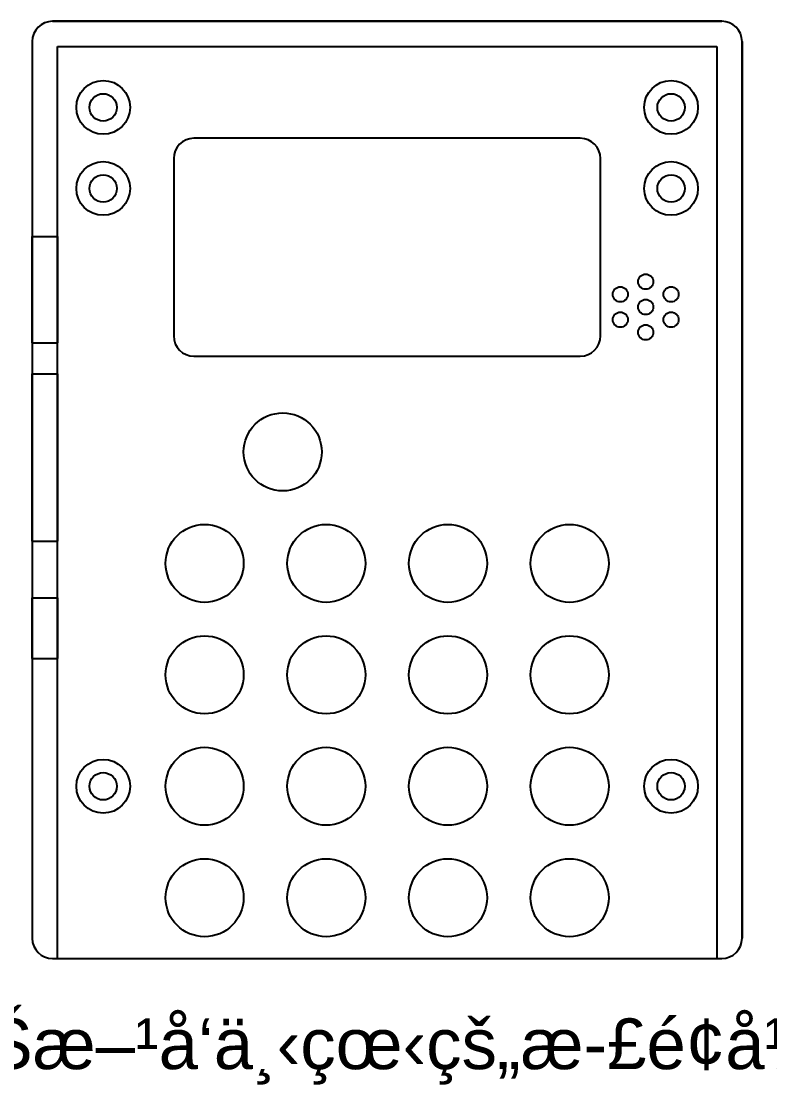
# Model space of a CAD drawing. Header units: millimetres. Extents: x -3 to 302, y 32 to 210.
# Drawn here: x 103.9 to 177.7, y 53.5 to 158.5 of the extents above; entities that cross this region are included whole.
import ezdxf
from ezdxf.enums import TextEntityAlignment as Align

# ---------------------------------------------------------------- set-up
doc = ezdxf.new("R2010")
doc.units = ezdxf.units.MM
doc.layers.add('Annotation004', color=7, linetype='CONTINUOUS')
doc.layers.add('View', color=7, linetype='CONTINUOUS')
doc.styles.get("Standard").update_dxf_attribs({"font": 'arial.ttf'})

msp = doc.modelspace()

# ---------------------------------------------------------------- linework, layer by layer
at = {"layer": 'View'}
for p, q in [((173, 158.467), (107, 158.467)), ((107, 158.467), (173, 158.467)), ((105, 156.467), (105, 67.967)), ((105, 156.467), (105, 67.967)), ((175, 67.967), (175, 156.467)), ((175, 156.467), (175, 67.967)), ((107.5, 65.967), (107.5, 155.967)), ((107.5, 155.967), (172.5, 155.967)), ((107.5, 65.967), (107.5, 155.967)), ((107.5, 155.967), (172.5, 155.967)), ((172.5, 155.967), (172.5, 65.967)), ((172.5, 155.967), (172.5, 65.967)), ((159.05, 146.917), (120.95, 146.917)), ((159.05, 146.917), (120.95, 146.917)), ((118.95, 144.917), (118.95, 127.417)), ((118.95, 144.917), (118.95, 127.417)), ((161.05, 127.417), (161.05, 144.917)), ((161.05, 127.417), (161.05, 144.917)), ((105, 137.217), (107.5, 137.217)), ((105, 135.217), (105, 128.717)), ((105, 128.717), (105, 135.217)), ((107.5, 128.717), (107.5, 135.217)), ((107.5, 135.217), (107.5, 128.717)), ((105, 126.717), (107.5, 126.717)), ((120.95, 125.417), (159.05, 125.417)), ((120.95, 125.417), (159.05, 125.417)), ((105, 123.667), (107.5, 123.667)), ((105, 122.167), (105, 108.667)), ((105, 108.667), (105, 122.167)), ((107.5, 108.667), (107.5, 122.167)), ((107.5, 122.167), (107.5, 108.667)), ((105, 107.167), (107.5, 107.167)), ((105, 101.567), (107.5, 101.567)), ((105, 100.067), (105, 97.067)), ((105, 97.067), (105, 100.067)), ((107.5, 97.067), (107.5, 100.067)), ((107.5, 100.067), (107.5, 97.067)), ((105, 95.567), (107.5, 95.567)), ((107, 65.967), (173, 65.967)), ((107, 65.967), (107.5, 65.967)), ((107.5, 65.967), (172.5, 65.967)), ((172.5, 65.967), (173, 65.967))]:
    msp.add_line(p, q, dxfattribs=at)
for centre, radius in [((112, 149.967), 2.65), ((112, 149.967), 2.65), ((168, 149.967), 2.65), ((168, 149.967), 2.65), ((112, 149.967), 1.35), ((112, 149.967), 1.35), ((168, 149.967), 1.35), ((168, 149.967), 1.35), ((112, 141.967), 2.65), ((112, 141.967), 2.65), ((168, 141.967), 2.65), ((168, 141.967), 2.65), ((112, 141.967), 1.35), ((112, 141.967), 1.35), ((168, 141.967), 1.35), ((168, 141.967), 1.35), ((165.5, 132.767), 0.75), ((165.5, 132.767), 0.75), ((163, 131.517), 0.75), ((163, 131.517), 0.75), ((168, 131.517), 0.75), ((168, 131.517), 0.75), ((165.5, 130.267), 0.75), ((165.5, 130.267), 0.75), ((163, 129.017), 0.75), ((163, 129.017), 0.75), ((168, 129.017), 0.75), ((168, 129.017), 0.75), ((165.5, 127.767), 0.75), ((165.5, 127.767), 0.75), ((129.7, 115.967), 3.85), ((129.7, 115.967), 3.85), ((122, 104.967), 3.85), ((122, 104.967), 3.85), ((134, 104.967), 3.85), ((134, 104.967), 3.85), ((146, 104.967), 3.85), ((146, 104.967), 3.85), ((158, 104.967), 3.85), ((158, 104.967), 3.85), ((122, 93.967), 3.85), ((122, 93.967), 3.85), ((134, 93.967), 3.85), ((134, 93.967), 3.85), ((146, 93.967), 3.85), ((146, 93.967), 3.85), ((158, 93.967), 3.85), ((158, 93.967), 3.85), ((122, 82.967), 3.85), ((122, 82.967), 3.85), ((134, 82.967), 3.85), ((134, 82.967), 3.85), ((146, 82.967), 3.85), ((146, 82.967), 3.85), ((158, 82.967), 3.85), ((158, 82.967), 3.85), ((112, 82.967), 2.65), ((112, 82.967), 2.65), ((168, 82.967), 2.65), ((168, 82.967), 2.65), ((112, 82.967), 1.35), ((112, 82.967), 1.35), ((168, 82.967), 1.35), ((168, 82.967), 1.35), ((122, 71.967), 3.85), ((122, 71.967), 3.85), ((134, 71.967), 3.85), ((134, 71.967), 3.85), ((146, 71.967), 3.85), ((146, 71.967), 3.85), ((158, 71.967), 3.85), ((158, 71.967), 3.85)]:
    msp.add_circle(centre, radius, dxfattribs=at)
for centre, start, end in [((107, 156.467), 90, 180), ((107, 156.467), 90, 180), ((173, 156.467), 0, 90), ((173, 156.467), 0, 90), ((120.95, 144.917), 90, 180), ((120.95, 144.917), 90, 180), ((159.05, 144.917), 0, 90), ((159.05, 144.917), 0, 90), ((120.95, 127.417), 180, -90), ((120.95, 127.417), 180, -90), ((159.05, 127.417), -90, 0), ((159.05, 127.417), -90, 0), ((107, 67.967), 180, -90), ((107, 67.967), 180, -90), ((173, 67.967), -90, 0), ((173, 67.967), -90, 0)]:
    msp.add_arc(centre, 2, start, end, dxfattribs=at)
for points, degree, knots in [([(105, 135.217), (105, 135.442), (105, 135.662), (105, 135.77), (105, 135.877), (105, 135.981), (105, 136.085), (105, 136.183), (105, 136.281), (105, 136.372), (105, 136.464), (105, 136.547), (105, 136.631), (105, 136.706), (105, 136.78), (105, 136.845), (105, 136.91), (105, 136.965), (105, 137.019), (105, 137.062), (105, 137.105), (105, 137.136), (105, 137.167), (105, 137.185), (105, 137.204), (105, 137.211), (105, 137.217)], 2, [4.712389, 4.712389, 4.712389, 4.9367885, 4.9367885, 5.0489882, 5.0489882, 5.1611879, 5.1611879, 5.2733877, 5.2733877, 5.3855874, 5.3855874, 5.4977871, 5.4977871, 5.6099869, 5.6099869, 5.7221866, 5.7221866, 5.8343864, 5.8343864, 5.9465861, 5.9465861, 6.0587858, 6.0587858, 6.1709856, 6.1709856, 6.2831853, 6.2831853, 6.2831853]), ([(105, 137.217), (105, 137.211), (105, 137.204), (105, 137.185), (105, 137.167), (105, 137.136), (105, 137.105), (105, 137.062), (105, 137.019), (105, 136.965), (105, 136.91), (105, 136.845), (105, 136.78), (105, 136.706), (105, 136.631), (105, 136.547), (105, 136.464), (105, 136.372), (105, 136.281), (105, 136.183), (105, 136.085), (105, 135.981), (105, 135.877), (105, 135.77), (105, 135.662), (105, 135.442), (105, 135.217)], 2, [6.2831853, 6.2831853, 6.2831853, 6.395385, 6.395385, 6.5075848, 6.5075848, 6.6197845, 6.6197845, 6.7319843, 6.7319843, 6.844184, 6.844184, 6.9563837, 6.9563837, 7.0685835, 7.0685835, 7.1807832, 7.1807832, 7.2929829, 7.2929829, 7.4051827, 7.4051827, 7.5173824, 7.5173824, 7.6295822, 7.6295822, 7.8539816, 7.8539816, 7.8539816]), ([(107.5, 135.217), (107.5, 135.442), (107.5, 135.662), (107.5, 135.77), (107.5, 135.877), (107.5, 135.981), (107.5, 136.085), (107.5, 136.183), (107.5, 136.281), (107.5, 136.372), (107.5, 136.464), (107.5, 136.547), (107.5, 136.631), (107.5, 136.706), (107.5, 136.78), (107.5, 136.845), (107.5, 136.91), (107.5, 136.965), (107.5, 137.019), (107.5, 137.062), (107.5, 137.105), (107.5, 137.136), (107.5, 137.167), (107.5, 137.185), (107.5, 137.204), (107.5, 137.211), (107.5, 137.217)], 2, [4.712389, 4.712389, 4.712389, 4.9367885, 4.9367885, 5.0489882, 5.0489882, 5.1611879, 5.1611879, 5.2733877, 5.2733877, 5.3855874, 5.3855874, 5.4977871, 5.4977871, 5.6099869, 5.6099869, 5.7221866, 5.7221866, 5.8343864, 5.8343864, 5.9465861, 5.9465861, 6.0587858, 6.0587858, 6.1709856, 6.1709856, 6.2831853, 6.2831853, 6.2831853]), ([(107.5, 137.217), (107.5, 137.211), (107.5, 137.204), (107.5, 137.185), (107.5, 137.167), (107.5, 137.136), (107.5, 137.105), (107.5, 137.062), (107.5, 137.019), (107.5, 136.965), (107.5, 136.91), (107.5, 136.845), (107.5, 136.78), (107.5, 136.706), (107.5, 136.631), (107.5, 136.547), (107.5, 136.464), (107.5, 136.372), (107.5, 136.281), (107.5, 136.183), (107.5, 136.085), (107.5, 135.981), (107.5, 135.877), (107.5, 135.77), (107.5, 135.662), (107.5, 135.442), (107.5, 135.217)], 2, [6.2831853, 6.2831853, 6.2831853, 6.395385, 6.395385, 6.5075848, 6.5075848, 6.6197845, 6.6197845, 6.7319843, 6.7319843, 6.844184, 6.844184, 6.9563837, 6.9563837, 7.0685835, 7.0685835, 7.1807832, 7.1807832, 7.2929829, 7.2929829, 7.4051827, 7.4051827, 7.5173824, 7.5173824, 7.6295822, 7.6295822, 7.8539816, 7.8539816, 7.8539816]), ([(105, 128.717), (105, 128.492), (105, 128.27), (105, 128.056), (105, 127.987), (105, 127.918), (105, 127.849), (105, 127.784), (105, 127.718), (105, 127.653), (105, 127.592), (105, 127.531), (105, 127.47), (105, 127.414), (105, 127.358), (105, 127.303), (105, 127.253), (105, 127.203), (105, 127.153), (105, 127.11), (105, 127.067), (105, 127.023), (105, 126.987), (105, 126.951), (105, 126.915), (105, 126.886), (105, 126.858), (105, 126.829), (105, 126.808), (105, 126.788), (105, 126.767), (105, 126.754), (105, 126.742), (105, 126.729), (105, 126.725), (105, 126.721), (105, 126.717)], 3, [1.5707963, 1.5707963, 1.5707963, 1.5707963, 1.9073955, 1.9073955, 1.9073955, 2.0195953, 2.0195953, 2.0195953, 2.131795, 2.131795, 2.131795, 2.2439948, 2.2439948, 2.2439948, 2.3561945, 2.3561945, 2.3561945, 2.4683942, 2.4683942, 2.4683942, 2.580594, 2.580594, 2.580594, 2.6927937, 2.6927937, 2.6927937, 2.8049934, 2.8049934, 2.8049934, 2.9171932, 2.9171932, 2.9171932, 3.0293929, 3.0293929, 3.0293929, 3.1415927, 3.1415927, 3.1415927, 3.1415927]), ([(105, 126.717), (105, 126.723), (105, 126.729), (105, 126.748), (105, 126.767), (105, 126.798), (105, 126.829), (105, 126.872), (105, 126.915), (105, 126.969), (105, 127.023), (105, 127.088), (105, 127.153), (105, 127.228), (105, 127.303), (105, 127.386), (105, 127.47), (105, 127.561), (105, 127.653), (105, 127.751), (105, 127.849), (105, 127.953), (105, 128.056), (105, 128.164), (105, 128.272), (105, 128.492), (105, 128.717)], 2, [3.1415927, 3.1415927, 3.1415927, 3.2537924, 3.2537924, 3.3659921, 3.3659921, 3.4781919, 3.4781919, 3.5903916, 3.5903916, 3.7025913, 3.7025913, 3.8147911, 3.8147911, 3.9269908, 3.9269908, 4.0391906, 4.0391906, 4.1513903, 4.1513903, 4.26359, 4.26359, 4.3757898, 4.3757898, 4.4879895, 4.4879895, 4.712389, 4.712389, 4.712389]), ([(107.5, 128.717), (107.5, 128.492), (107.5, 128.27), (107.5, 128.056), (107.5, 127.987), (107.5, 127.918), (107.5, 127.849), (107.5, 127.784), (107.5, 127.718), (107.5, 127.653), (107.5, 127.592), (107.5, 127.531), (107.5, 127.47), (107.5, 127.414), (107.5, 127.358), (107.5, 127.303), (107.5, 127.253), (107.5, 127.203), (107.5, 127.153), (107.5, 127.11), (107.5, 127.067), (107.5, 127.023), (107.5, 126.987), (107.5, 126.951), (107.5, 126.915), (107.5, 126.886), (107.5, 126.858), (107.5, 126.829), (107.5, 126.808), (107.5, 126.788), (107.5, 126.767), (107.5, 126.754), (107.5, 126.742), (107.5, 126.729), (107.5, 126.725), (107.5, 126.721), (107.5, 126.717)], 3, [1.5707963, 1.5707963, 1.5707963, 1.5707963, 1.9073955, 1.9073955, 1.9073955, 2.0195953, 2.0195953, 2.0195953, 2.131795, 2.131795, 2.131795, 2.2439948, 2.2439948, 2.2439948, 2.3561945, 2.3561945, 2.3561945, 2.4683942, 2.4683942, 2.4683942, 2.580594, 2.580594, 2.580594, 2.6927937, 2.6927937, 2.6927937, 2.8049934, 2.8049934, 2.8049934, 2.9171932, 2.9171932, 2.9171932, 3.0293929, 3.0293929, 3.0293929, 3.1415927, 3.1415927, 3.1415927, 3.1415927]), ([(107.5, 126.717), (107.5, 126.723), (107.5, 126.729), (107.5, 126.748), (107.5, 126.767), (107.5, 126.798), (107.5, 126.829), (107.5, 126.872), (107.5, 126.915), (107.5, 126.969), (107.5, 127.023), (107.5, 127.088), (107.5, 127.153), (107.5, 127.228), (107.5, 127.303), (107.5, 127.386), (107.5, 127.47), (107.5, 127.561), (107.5, 127.653), (107.5, 127.751), (107.5, 127.849), (107.5, 127.953), (107.5, 128.056), (107.5, 128.164), (107.5, 128.272), (107.5, 128.492), (107.5, 128.717)], 2, [3.1415927, 3.1415927, 3.1415927, 3.2537924, 3.2537924, 3.3659921, 3.3659921, 3.4781919, 3.4781919, 3.5903916, 3.5903916, 3.7025913, 3.7025913, 3.8147911, 3.8147911, 3.9269908, 3.9269908, 4.0391906, 4.0391906, 4.1513903, 4.1513903, 4.26359, 4.26359, 4.3757898, 4.3757898, 4.4879895, 4.4879895, 4.712389, 4.712389, 4.712389]), ([(105, 122.167), (105, 122.335), (105, 122.501), (105, 122.664), (105, 122.818), (105, 122.891), (105, 122.965), (105, 123.033), (105, 123.102), (105, 123.165), (105, 123.227), (105, 123.284), (105, 123.34), (105, 123.388), (105, 123.437), (105, 123.478), (105, 123.518), (105, 123.55), (105, 123.583), (105, 123.606), (105, 123.629), (105, 123.643), (105, 123.657), (105, 123.662), (105, 123.667)], 2, [4.712389, 4.712389, 4.712389, 4.9367885, 4.9367885, 5.1611879, 5.1611879, 5.2733877, 5.2733877, 5.3855874, 5.3855874, 5.4977871, 5.4977871, 5.6099869, 5.6099869, 5.7221866, 5.7221866, 5.8343864, 5.8343864, 5.9465861, 5.9465861, 6.0587858, 6.0587858, 6.1709856, 6.1709856, 6.2831853, 6.2831853, 6.2831853]), ([(105, 123.667), (105, 123.662), (105, 123.657), (105, 123.643), (105, 123.629), (105, 123.606), (105, 123.583), (105, 123.55), (105, 123.518), (105, 123.478), (105, 123.437), (105, 123.388), (105, 123.34), (105, 123.284), (105, 123.227), (105, 123.165), (105, 123.102), (105, 123.033), (105, 122.965), (105, 122.891), (105, 122.818), (105, 122.74), (105, 122.662), (105, 122.421), (105, 122.167)], 2, [6.2831853, 6.2831853, 6.2831853, 6.395385, 6.395385, 6.5075848, 6.5075848, 6.6197845, 6.6197845, 6.7319843, 6.7319843, 6.844184, 6.844184, 6.9563837, 6.9563837, 7.0685835, 7.0685835, 7.1807832, 7.1807832, 7.2929829, 7.2929829, 7.4051827, 7.4051827, 7.5173824, 7.5173824, 7.8539816, 7.8539816, 7.8539816]), ([(107.5, 122.167), (107.5, 122.335), (107.5, 122.501), (107.5, 122.664), (107.5, 122.818), (107.5, 122.891), (107.5, 122.965), (107.5, 123.033), (107.5, 123.102), (107.5, 123.165), (107.5, 123.227), (107.5, 123.284), (107.5, 123.34), (107.5, 123.388), (107.5, 123.437), (107.5, 123.478), (107.5, 123.518), (107.5, 123.55), (107.5, 123.583), (107.5, 123.606), (107.5, 123.629), (107.5, 123.643), (107.5, 123.657), (107.5, 123.662), (107.5, 123.667)], 2, [4.712389, 4.712389, 4.712389, 4.9367885, 4.9367885, 5.1611879, 5.1611879, 5.2733877, 5.2733877, 5.3855874, 5.3855874, 5.4977871, 5.4977871, 5.6099869, 5.6099869, 5.7221866, 5.7221866, 5.8343864, 5.8343864, 5.9465861, 5.9465861, 6.0587858, 6.0587858, 6.1709856, 6.1709856, 6.2831853, 6.2831853, 6.2831853]), ([(107.5, 123.667), (107.5, 123.662), (107.5, 123.657), (107.5, 123.643), (107.5, 123.629), (107.5, 123.606), (107.5, 123.583), (107.5, 123.55), (107.5, 123.518), (107.5, 123.478), (107.5, 123.437), (107.5, 123.388), (107.5, 123.34), (107.5, 123.284), (107.5, 123.227), (107.5, 123.165), (107.5, 123.102), (107.5, 123.033), (107.5, 122.965), (107.5, 122.891), (107.5, 122.818), (107.5, 122.74), (107.5, 122.662), (107.5, 122.421), (107.5, 122.167)], 2, [6.2831853, 6.2831853, 6.2831853, 6.395385, 6.395385, 6.5075848, 6.5075848, 6.6197845, 6.6197845, 6.7319843, 6.7319843, 6.844184, 6.844184, 6.9563837, 6.9563837, 7.0685835, 7.0685835, 7.1807832, 7.1807832, 7.2929829, 7.2929829, 7.4051827, 7.4051827, 7.5173824, 7.5173824, 7.8539816, 7.8539816, 7.8539816]), ([(105, 108.667), (105, 108.413), (105, 108.171), (105, 108.094), (105, 108.016), (105, 107.942), (105, 107.869), (105, 107.8), (105, 107.732), (105, 107.669), (105, 107.606), (105, 107.55), (105, 107.494), (105, 107.445), (105, 107.397), (105, 107.356), (105, 107.315), (105, 107.283), (105, 107.251), (105, 107.228), (105, 107.204), (105, 107.19), (105, 107.176), (105, 107.172), (105, 107.167)], 2, [1.5707963, 1.5707963, 1.5707963, 1.9073955, 1.9073955, 2.0195953, 2.0195953, 2.131795, 2.131795, 2.2439948, 2.2439948, 2.3561945, 2.3561945, 2.4683942, 2.4683942, 2.580594, 2.580594, 2.6927937, 2.6927937, 2.8049934, 2.8049934, 2.9171932, 2.9171932, 3.0293929, 3.0293929, 3.1415927, 3.1415927, 3.1415927]), ([(105, 107.167), (105, 107.172), (105, 107.176), (105, 107.19), (105, 107.204), (105, 107.228), (105, 107.251), (105, 107.283), (105, 107.315), (105, 107.356), (105, 107.397), (105, 107.445), (105, 107.494), (105, 107.55), (105, 107.606), (105, 107.669), (105, 107.732), (105, 107.8), (105, 107.869), (105, 107.942), (105, 108.016), (105, 108.17), (105, 108.333), (105, 108.498), (105, 108.667)], 2, [3.1415927, 3.1415927, 3.1415927, 3.2537924, 3.2537924, 3.3659921, 3.3659921, 3.4781919, 3.4781919, 3.5903916, 3.5903916, 3.7025913, 3.7025913, 3.8147911, 3.8147911, 3.9269908, 3.9269908, 4.0391906, 4.0391906, 4.1513903, 4.1513903, 4.26359, 4.26359, 4.4879895, 4.4879895, 4.712389, 4.712389, 4.712389]), ([(107.5, 108.667), (107.5, 108.413), (107.5, 108.171), (107.5, 108.094), (107.5, 108.016), (107.5, 107.942), (107.5, 107.869), (107.5, 107.8), (107.5, 107.732), (107.5, 107.669), (107.5, 107.606), (107.5, 107.55), (107.5, 107.494), (107.5, 107.445), (107.5, 107.397), (107.5, 107.356), (107.5, 107.315), (107.5, 107.283), (107.5, 107.251), (107.5, 107.228), (107.5, 107.204), (107.5, 107.19), (107.5, 107.176), (107.5, 107.172), (107.5, 107.167)], 2, [1.5707963, 1.5707963, 1.5707963, 1.9073955, 1.9073955, 2.0195953, 2.0195953, 2.131795, 2.131795, 2.2439948, 2.2439948, 2.3561945, 2.3561945, 2.4683942, 2.4683942, 2.580594, 2.580594, 2.6927937, 2.6927937, 2.8049934, 2.8049934, 2.9171932, 2.9171932, 3.0293929, 3.0293929, 3.1415927, 3.1415927, 3.1415927]), ([(107.5, 107.167), (107.5, 107.172), (107.5, 107.176), (107.5, 107.19), (107.5, 107.204), (107.5, 107.228), (107.5, 107.251), (107.5, 107.283), (107.5, 107.315), (107.5, 107.356), (107.5, 107.397), (107.5, 107.445), (107.5, 107.494), (107.5, 107.55), (107.5, 107.606), (107.5, 107.669), (107.5, 107.732), (107.5, 107.8), (107.5, 107.869), (107.5, 107.942), (107.5, 108.016), (107.5, 108.17), (107.5, 108.333), (107.5, 108.498), (107.5, 108.667)], 2, [3.1415927, 3.1415927, 3.1415927, 3.2537924, 3.2537924, 3.3659921, 3.3659921, 3.4781919, 3.4781919, 3.5903916, 3.5903916, 3.7025913, 3.7025913, 3.8147911, 3.8147911, 3.9269908, 3.9269908, 4.0391906, 4.0391906, 4.1513903, 4.1513903, 4.26359, 4.26359, 4.4879895, 4.4879895, 4.712389, 4.712389, 4.712389]), ([(105, 100.067), (105, 100.235), (105, 100.401), (105, 100.564), (105, 100.718), (105, 100.791), (105, 100.865), (105, 100.933), (105, 101.002), (105, 101.065), (105, 101.127), (105, 101.184), (105, 101.24), (105, 101.288), (105, 101.337), (105, 101.378), (105, 101.418), (105, 101.45), (105, 101.483), (105, 101.506), (105, 101.529), (105, 101.543), (105, 101.557), (105, 101.562), (105, 101.567)], 2, [4.712389, 4.712389, 4.712389, 4.9367885, 4.9367885, 5.1611879, 5.1611879, 5.2733877, 5.2733877, 5.3855874, 5.3855874, 5.4977871, 5.4977871, 5.6099869, 5.6099869, 5.7221866, 5.7221866, 5.8343864, 5.8343864, 5.9465861, 5.9465861, 6.0587858, 6.0587858, 6.1709856, 6.1709856, 6.2831853, 6.2831853, 6.2831853]), ([(105, 101.567), (105, 101.562), (105, 101.557), (105, 101.543), (105, 101.529), (105, 101.506), (105, 101.483), (105, 101.45), (105, 101.418), (105, 101.378), (105, 101.337), (105, 101.288), (105, 101.24), (105, 101.184), (105, 101.127), (105, 101.065), (105, 101.002), (105, 100.933), (105, 100.865), (105, 100.791), (105, 100.718), (105, 100.564), (105, 100.401), (105, 100.235), (105, 100.067)], 2, [6.2831853, 6.2831853, 6.2831853, 6.395385, 6.395385, 6.5075848, 6.5075848, 6.6197845, 6.6197845, 6.7319843, 6.7319843, 6.844184, 6.844184, 6.9563837, 6.9563837, 7.0685835, 7.0685835, 7.1807832, 7.1807832, 7.2929829, 7.2929829, 7.4051827, 7.4051827, 7.6295822, 7.6295822, 7.8539816, 7.8539816, 7.8539816]), ([(107.5, 100.067), (107.5, 100.235), (107.5, 100.401), (107.5, 100.564), (107.5, 100.718), (107.5, 100.791), (107.5, 100.865), (107.5, 100.933), (107.5, 101.002), (107.5, 101.065), (107.5, 101.127), (107.5, 101.184), (107.5, 101.24), (107.5, 101.288), (107.5, 101.337), (107.5, 101.378), (107.5, 101.418), (107.5, 101.45), (107.5, 101.483), (107.5, 101.506), (107.5, 101.529), (107.5, 101.543), (107.5, 101.557), (107.5, 101.562), (107.5, 101.567)], 2, [4.712389, 4.712389, 4.712389, 4.9367885, 4.9367885, 5.1611879, 5.1611879, 5.2733877, 5.2733877, 5.3855874, 5.3855874, 5.4977871, 5.4977871, 5.6099869, 5.6099869, 5.7221866, 5.7221866, 5.8343864, 5.8343864, 5.9465861, 5.9465861, 6.0587858, 6.0587858, 6.1709856, 6.1709856, 6.2831853, 6.2831853, 6.2831853]), ([(107.5, 101.567), (107.5, 101.562), (107.5, 101.557), (107.5, 101.543), (107.5, 101.529), (107.5, 101.506), (107.5, 101.483), (107.5, 101.45), (107.5, 101.418), (107.5, 101.378), (107.5, 101.337), (107.5, 101.288), (107.5, 101.24), (107.5, 101.184), (107.5, 101.127), (107.5, 101.065), (107.5, 101.002), (107.5, 100.933), (107.5, 100.865), (107.5, 100.791), (107.5, 100.718), (107.5, 100.564), (107.5, 100.401), (107.5, 100.235), (107.5, 100.067)], 2, [6.2831853, 6.2831853, 6.2831853, 6.395385, 6.395385, 6.5075848, 6.5075848, 6.6197845, 6.6197845, 6.7319843, 6.7319843, 6.844184, 6.844184, 6.9563837, 6.9563837, 7.0685835, 7.0685835, 7.1807832, 7.1807832, 7.2929829, 7.2929829, 7.4051827, 7.4051827, 7.6295822, 7.6295822, 7.8539816, 7.8539816, 7.8539816]), ([(105, 97.067), (105, 96.813), (105, 96.571), (105, 96.494), (105, 96.416), (105, 96.342), (105, 96.269), (105, 96.2), (105, 96.132), (105, 96.069), (105, 96.006), (105, 95.95), (105, 95.894), (105, 95.845), (105, 95.797), (105, 95.756), (105, 95.715), (105, 95.683), (105, 95.651), (105, 95.628), (105, 95.604), (105, 95.59), (105, 95.576), (105, 95.572), (105, 95.567)], 2, [1.5707963, 1.5707963, 1.5707963, 1.9073955, 1.9073955, 2.0195953, 2.0195953, 2.131795, 2.131795, 2.2439948, 2.2439948, 2.3561945, 2.3561945, 2.4683942, 2.4683942, 2.580594, 2.580594, 2.6927937, 2.6927937, 2.8049934, 2.8049934, 2.9171932, 2.9171932, 3.0293929, 3.0293929, 3.1415927, 3.1415927, 3.1415927]), ([(105, 95.567), (105, 95.572), (105, 95.576), (105, 95.59), (105, 95.604), (105, 95.628), (105, 95.651), (105, 95.683), (105, 95.715), (105, 95.756), (105, 95.797), (105, 95.845), (105, 95.894), (105, 95.95), (105, 96.006), (105, 96.069), (105, 96.132), (105, 96.2), (105, 96.269), (105, 96.342), (105, 96.416), (105, 96.57), (105, 96.733), (105, 96.898), (105, 97.067)], 2, [3.1415927, 3.1415927, 3.1415927, 3.2537924, 3.2537924, 3.3659921, 3.3659921, 3.4781919, 3.4781919, 3.5903916, 3.5903916, 3.7025913, 3.7025913, 3.8147911, 3.8147911, 3.9269908, 3.9269908, 4.0391906, 4.0391906, 4.1513903, 4.1513903, 4.26359, 4.26359, 4.4879895, 4.4879895, 4.712389, 4.712389, 4.712389]), ([(107.5, 97.067), (107.5, 96.813), (107.5, 96.571), (107.5, 96.494), (107.5, 96.416), (107.5, 96.342), (107.5, 96.269), (107.5, 96.2), (107.5, 96.132), (107.5, 96.069), (107.5, 96.006), (107.5, 95.95), (107.5, 95.894), (107.5, 95.845), (107.5, 95.797), (107.5, 95.756), (107.5, 95.715), (107.5, 95.683), (107.5, 95.651), (107.5, 95.628), (107.5, 95.604), (107.5, 95.59), (107.5, 95.576), (107.5, 95.572), (107.5, 95.567)], 2, [1.5707963, 1.5707963, 1.5707963, 1.9073955, 1.9073955, 2.0195953, 2.0195953, 2.131795, 2.131795, 2.2439948, 2.2439948, 2.3561945, 2.3561945, 2.4683942, 2.4683942, 2.580594, 2.580594, 2.6927937, 2.6927937, 2.8049934, 2.8049934, 2.9171932, 2.9171932, 3.0293929, 3.0293929, 3.1415927, 3.1415927, 3.1415927]), ([(107.5, 95.567), (107.5, 95.572), (107.5, 95.576), (107.5, 95.59), (107.5, 95.604), (107.5, 95.628), (107.5, 95.651), (107.5, 95.683), (107.5, 95.715), (107.5, 95.756), (107.5, 95.797), (107.5, 95.845), (107.5, 95.894), (107.5, 95.95), (107.5, 96.006), (107.5, 96.069), (107.5, 96.132), (107.5, 96.2), (107.5, 96.269), (107.5, 96.342), (107.5, 96.416), (107.5, 96.57), (107.5, 96.733), (107.5, 96.898), (107.5, 97.067)], 2, [3.1415927, 3.1415927, 3.1415927, 3.2537924, 3.2537924, 3.3659921, 3.3659921, 3.4781919, 3.4781919, 3.5903916, 3.5903916, 3.7025913, 3.7025913, 3.8147911, 3.8147911, 3.9269908, 3.9269908, 4.0391906, 4.0391906, 4.1513903, 4.1513903, 4.26359, 4.26359, 4.4879895, 4.4879895, 4.712389, 4.712389, 4.712389])]:
    msp.add_open_spline(points, degree=degree, knots=knots, dxfattribs=at)

# ---------------------------------------------------------------- texts
at = {"layer": 'Annotation004'}
msp.add_text('ç”±ä¸Šæ–¹å‘ä¸‹çœ‹çš„æ\xad£é¢å¼€å\xad”', height=5, dxfattribs=at).set_placement((140, 55.053), align=Align.CENTER)

doc.saveas('drawing.dxf')
